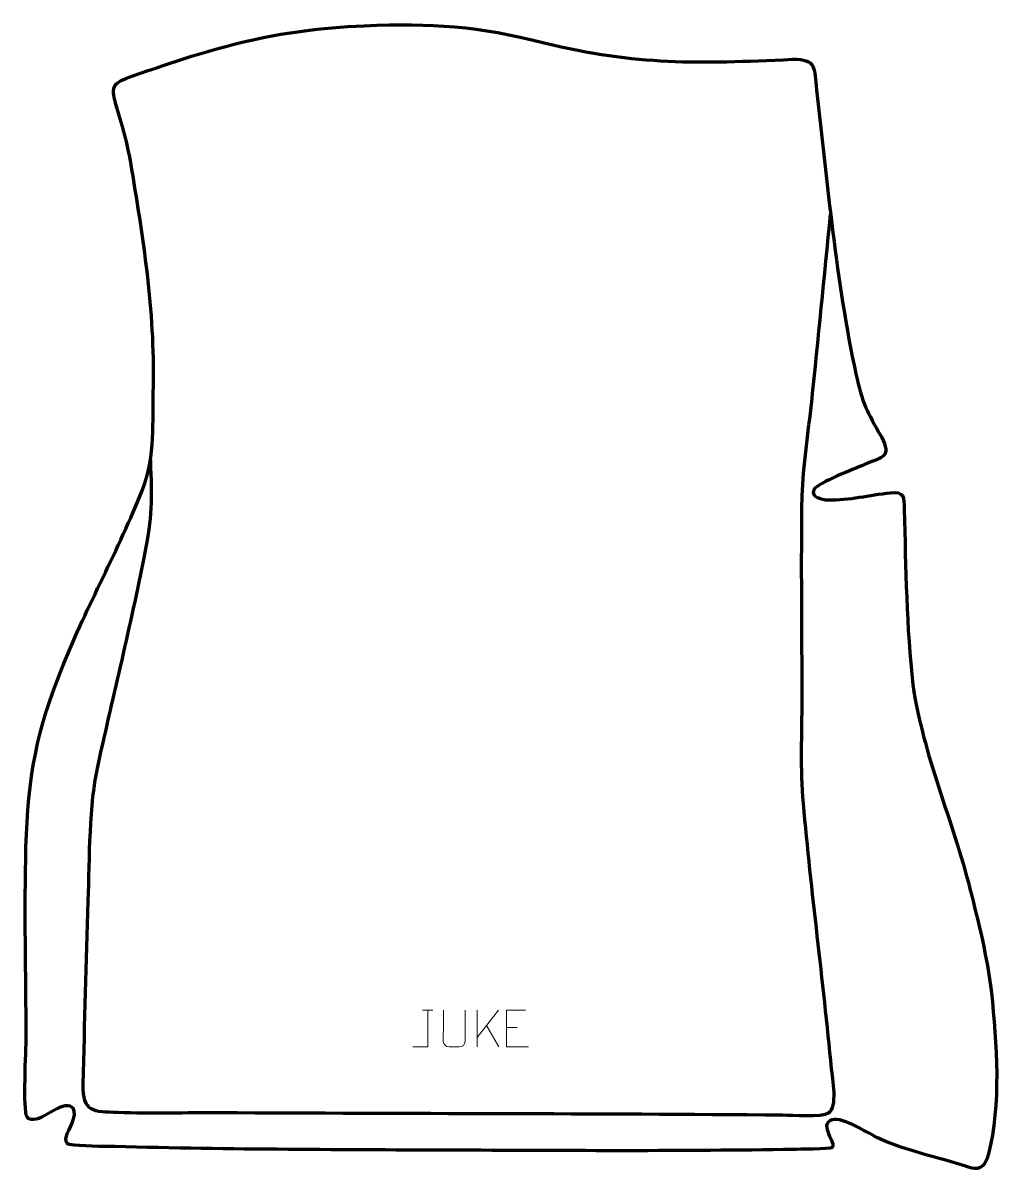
# Model space of a CAD drawing. Header units: millimetres. Extents: x -611 to 53, y 67 to 844.
import ezdxf

# ---------------------------------------------------------------- set-up
doc = ezdxf.new("R2010")
doc.units = ezdxf.units.MM
doc.header["$MEASUREMENT"] = 0
doc.layers.add('layer 2', color=7, linetype='Continuous')
doc.layers.add('layer 3', color=7, linetype='Continuous')

msp = doc.modelspace()

# ---------------------------------------------------------------- linework, layer by layer
at = {"layer": 'layer 2', "color": 142, "lineweight": 158}
msp.add_open_spline([(-524.1065, 547.946), (-523.054, 520.3966), (-522.8377, 510.37), (-528.2952, 482.8412), (-528.2952, 482.8412), (-537.7568, 435.592), (-549.1353, 389.1375), (-559.6058, 342.163), (-559.6058, 342.163), (-566.0902, 313.0718), (-565.3542, 278.8744), (-566.4877, 248.8411), (-566.4877, 248.8411), (-567.9587, 207.4846), (-568.8089, 166.2378), (-569.8595, 124.8816), (-569.8595, 124.8816), (-570.3512, 105.5232), (-562.6783, 106.3019), (-546.0333, 105.6832), (-546.0333, 105.6832), (-523.3943, 104.8418), (-499.6884, 105.6348), (-476.8442, 105.5184), (-476.8442, 105.5184), (-349.673, 104.8746), (-222.4107, 104.9831), (-95.2581, 103.9291), (-95.2581, 103.9291), (-88.4342, 103.8725), (-68.5129, 102.3108), (-63.7813, 105.231), (-63.7813, 105.231), (-57.5692, 109.065), (-61.069, 128.7386), (-61.8162, 135.1024), (-61.8162, 135.1024), (-67.6739, 195.1586), (-75.5328, 255.2095), (-81.0024, 315.2207), (-81.0024, 315.2207), (-83.1392, 338.6664), (-81.854, 362.2582), (-81.8138, 385.7607), (-81.8138, 385.7607), (-81.8155, 431.6192), (-82.6231, 477.8854), (-81.7899, 523.6906), (-81.7899, 523.6906), (-81.3047, 544.3013), (-77.4863, 567.0176), (-75.3262, 587.8212), (-75.3262, 587.8212), (-70.9341, 630.1188), (-66.7026, 672.4329), (-62.4798, 714.7477)], degree=3, knots=[0, 0, 0, 0, 0.06666667, 0.06666667, 0.06666667, 0.06666667, 0.13333333, 0.13333333, 0.13333333, 0.13333333, 0.2, 0.2, 0.2, 0.2, 0.26666667, 0.26666667, 0.26666667, 0.26666667, 0.33333333, 0.33333333, 0.33333333, 0.33333333, 0.4, 0.4, 0.4, 0.4, 0.46666667, 0.46666667, 0.46666667, 0.46666667, 0.53333333, 0.53333333, 0.53333333, 0.53333333, 0.6, 0.6, 0.6, 0.6, 0.66666667, 0.66666667, 0.66666667, 0.66666667, 0.73333333, 0.73333333, 0.73333333, 0.73333333, 0.8, 0.8, 0.8, 0.8, 0.86666667, 0.86666667, 0.86666667, 0.86666667, 1, 1, 1, 1], dxfattribs=at)
at = {"layer": 'layer 3', "color": 242, "lineweight": 158}
msp.add_open_spline([(31.0402, 68.5105), (37.1695, 66.5109), (41.7464, 66.7023), (44.5692, 77.4085), (44.5692, 77.4085), (53.16, 109.9914), (50.3057, 153.437), (46.5541, 186.8875), (46.5541, 186.8875), (43.4113, 212.503), (38.3277, 232.3646), (32.0665, 257.1346), (32.0665, 257.1346), (20.3865, 303.6398), (0.2268, 348.214), (-6.7145, 395.5719), (-6.7145, 395.5719), (-11.0535, 434.3728), (-11.5331, 475.2115), (-12.5941, 514.3009), (-12.5941, 514.3009), (-12.8282, 523.3769), (-12.3526, 526.7994), (-21.9577, 525.8554), (-21.9577, 525.8554), (-36.6112, 524.4152), (-49.282, 520.7489), (-64.535, 521.0182), (-64.535, 521.0182), (-67.8728, 521.1813), (-76.5066, 522.683), (-73.826, 527.9097), (-73.826, 527.9097), (-71.3664, 532.7055), (-45.7202, 542.3504), (-39.6114, 544.9616), (-39.6114, 544.9616), (-26.9789, 550.3612), (-20.973, 549.9458), (-28.0348, 563.698), (-28.0348, 563.698), (-37.9325, 580.9876), (-40.9377, 586.5802), (-45.3687, 606.4622), (-45.3687, 606.4622), (-58.6951, 668.6539), (-64.6999, 735.8998), (-72.1264, 799.2282), (-72.1264, 799.2282), (-73.8628, 814.0533), (-71.558, 820.1968), (-88.4678, 819.8242), (-88.4678, 819.8242), (-152.6212, 817.0089), (-193.3816, 815.5504), (-256.9186, 831.0547), (-256.9186, 831.0547), (-301.5896, 842.3988), (-333.0649, 844.484), (-378.9101, 842.5915), (-378.9101, 842.5915), (-439.2523, 840.1007), (-479.7406, 828.2745), (-535.9103, 808.5524), (-535.9103, 808.5524), (-550.9159, 803.2834), (-550.9791, 801.3447), (-546.6706, 786.5487), (-546.6706, 786.5487), (-542.7813, 773.192), (-539.8145, 763.7625), (-537.4442, 749.8128), (-537.4442, 749.8128), (-529.0268, 700.2751), (-520.8786, 648.6001), (-522.0666, 598.298), (-522.0666, 598.298), (-522.8984, 572.3199), (-520.1765, 552.9018), (-529.4274, 527.7283), (-529.4274, 527.7283), (-545.796, 487.0799), (-566.9637, 449.1721), (-583.3246, 408.9873), (-583.3246, 408.9873), (-601.1538, 365.1965), (-607.3107, 332.6418), (-608.5002, 285.3829), (-608.5002, 285.3829), (-609.5795, 242.5006), (-608.5176, 199.6172), (-608.3911, 156.7309), (-608.3911, 156.7309), (-608.4231, 147.888), (-610.5731, 107.2979), (-607.8049, 102.3451), (-607.8049, 102.3451), (-601.0866, 95.384), (-586.8571, 112.7046), (-578.5373, 109.8576), (-578.5373, 109.8576), (-571.7314, 107.5287), (-578.608, 95.2969), (-580.234, 91.7097), (-580.234, 91.7097), (-582.1998, 87.3726), (-581.584, 84.3342), (-578.9837, 83.8574), (-578.9837, 83.8574), (-571.4344, 82.5661), (-555.9868, 82.5862), (-548.0561, 82.3786), (-548.0561, 82.3786), (-470.2107, 80.3414), (-391.5248, 80.2372), (-313.6321, 79.951), (-313.6321, 79.951), (-238.485, 79.6748), (-162.6168, 79.2117), (-87.499, 80.5156), (-87.499, 80.5156), (-85.0953, 80.5574), (-62.9809, 80.7218), (-61.6939, 81.6817), (-61.6939, 81.6817), (-57.7432, 84.6281), (-71.5435, 97.5223), (-61.4414, 100.5659), (-61.4414, 100.5659), (-53.9206, 102.8318), (-36.9453, 91.1232), (-29.1217, 87.617), (-29.1217, 87.617), (-10.5023, 79.2727), (10.2186, 75.2218), (29.626, 68.9663), (29.626, 68.9663), (29.626, 68.9663), (31.0402, 68.5105), (31.0402, 68.5105)], degree=3, knots=[0, 0, 0, 0, 0.02777778, 0.02777778, 0.02777778, 0.02777778, 0.05555556, 0.05555556, 0.05555556, 0.05555556, 0.08333333, 0.08333333, 0.08333333, 0.08333333, 0.11111111, 0.11111111, 0.11111111, 0.11111111, 0.13888889, 0.13888889, 0.13888889, 0.13888889, 0.16666667, 0.16666667, 0.16666667, 0.16666667, 0.19444444, 0.19444444, 0.19444444, 0.19444444, 0.22222222, 0.22222222, 0.22222222, 0.22222222, 0.25, 0.25, 0.25, 0.25, 0.27777778, 0.27777778, 0.27777778, 0.27777778, 0.30555556, 0.30555556, 0.30555556, 0.30555556, 0.33333333, 0.33333333, 0.33333333, 0.33333333, 0.36111111, 0.36111111, 0.36111111, 0.36111111, 0.38888889, 0.38888889, 0.38888889, 0.38888889, 0.41666667, 0.41666667, 0.41666667, 0.41666667, 0.44444444, 0.44444444, 0.44444444, 0.44444444, 0.47222222, 0.47222222, 0.47222222, 0.47222222, 0.5, 0.5, 0.5, 0.5, 0.52777778, 0.52777778, 0.52777778, 0.52777778, 0.55555556, 0.55555556, 0.55555556, 0.55555556, 0.58333333, 0.58333333, 0.58333333, 0.58333333, 0.61111111, 0.61111111, 0.61111111, 0.61111111, 0.63888889, 0.63888889, 0.63888889, 0.63888889, 0.66666667, 0.66666667, 0.66666667, 0.66666667, 0.69444444, 0.69444444, 0.69444444, 0.69444444, 0.72222222, 0.72222222, 0.72222222, 0.72222222, 0.75, 0.75, 0.75, 0.75, 0.77777778, 0.77777778, 0.77777778, 0.77777778, 0.80555556, 0.80555556, 0.80555556, 0.80555556, 0.83333333, 0.83333333, 0.83333333, 0.83333333, 0.86111111, 0.86111111, 0.86111111, 0.86111111, 0.88888889, 0.88888889, 0.88888889, 0.88888889, 0.91666667, 0.91666667, 0.91666667, 0.91666667, 0.94444444, 0.94444444, 0.94444444, 0.94444444, 1, 1, 1, 1], dxfattribs=at)
at = {"layer": 'layer 3', "color": 250, "lineweight": 9}
for points, knots in [([(-345.9303, 150.0829), (-345.9303, 150.0829), (-335.9083, 150.0829), (-335.9083, 150.0829), (-335.9083, 150.0829), (-335.9083, 150.0829), (-335.9083, 175.0365), (-335.9083, 175.0365)], [0, 0, 0, 0, 0.33333333, 0.33333333, 0.33333333, 0.33333333, 1, 1, 1, 1]), ([(-310.5811, 175.0407), (-310.5815, 169.5012), (-310.4857, 159.2994), (-310.4853, 153.759), (-310.4853, 153.759), (-310.6251, 151.5195), (-312.3023, 150.0933), (-314.45, 150.0828), (-314.45, 150.0828), (-316.7819, 150.0832), (-319.1138, 150.0832), (-321.4453, 150.0828), (-321.4453, 150.0828), (-323.3703, 149.9813), (-325.3424, 151.7978), (-325.3312, 153.7423), (-325.3312, 153.7423), (-325.3309, 159.3042), (-325.2355, 169.4796), (-325.2359, 175.0407)], [0, 0, 0, 0, 0.16666667, 0.16666667, 0.16666667, 0.16666667, 0.33333333, 0.33333333, 0.33333333, 0.33333333, 0.5, 0.5, 0.5, 0.5, 0.66666667, 0.66666667, 0.66666667, 0.66666667, 1, 1, 1, 1]), ([(-269.4673, 175.0365), (-269.4673, 175.0365), (-282.3412, 175.0365), (-282.3412, 175.0365), (-282.3412, 175.0365), (-282.3412, 175.0365), (-282.3412, 150.0829), (-282.3412, 150.0829), (-282.3412, 150.0829), (-282.3412, 150.0829), (-267.4754, 150.0829), (-267.4754, 150.0829)], [0, 0, 0, 0, 0.25, 0.25, 0.25, 0.25, 0.5, 0.5, 0.5, 0.5, 1, 1, 1, 1])]:
    msp.add_open_spline(points, degree=3, knots=knots, dxfattribs=at)
for points in [[(-339.4924, 175.0365), (-339.4924, 175.0365), (-332.3242, 175.0365), (-332.3242, 175.0365)], [(-302.2591, 175.0365), (-302.2591, 175.0365), (-302.2591, 150.0829), (-302.2591, 150.0829)], [(-287.8829, 175.0365), (-287.8829, 175.0365), (-302.2591, 156.3968), (-302.2591, 156.3968)], [(-287.5576, 150.1787), (-287.5576, 150.1787), (-296.0281, 164.4923), (-296.0281, 164.4923)], [(-282.3412, 163.1568), (-282.3412, 163.1568), (-275.1731, 163.1568), (-275.1731, 163.1568)]]:
    msp.add_open_spline(points, degree=3, dxfattribs=at)

doc.saveas('drawing.dxf')
